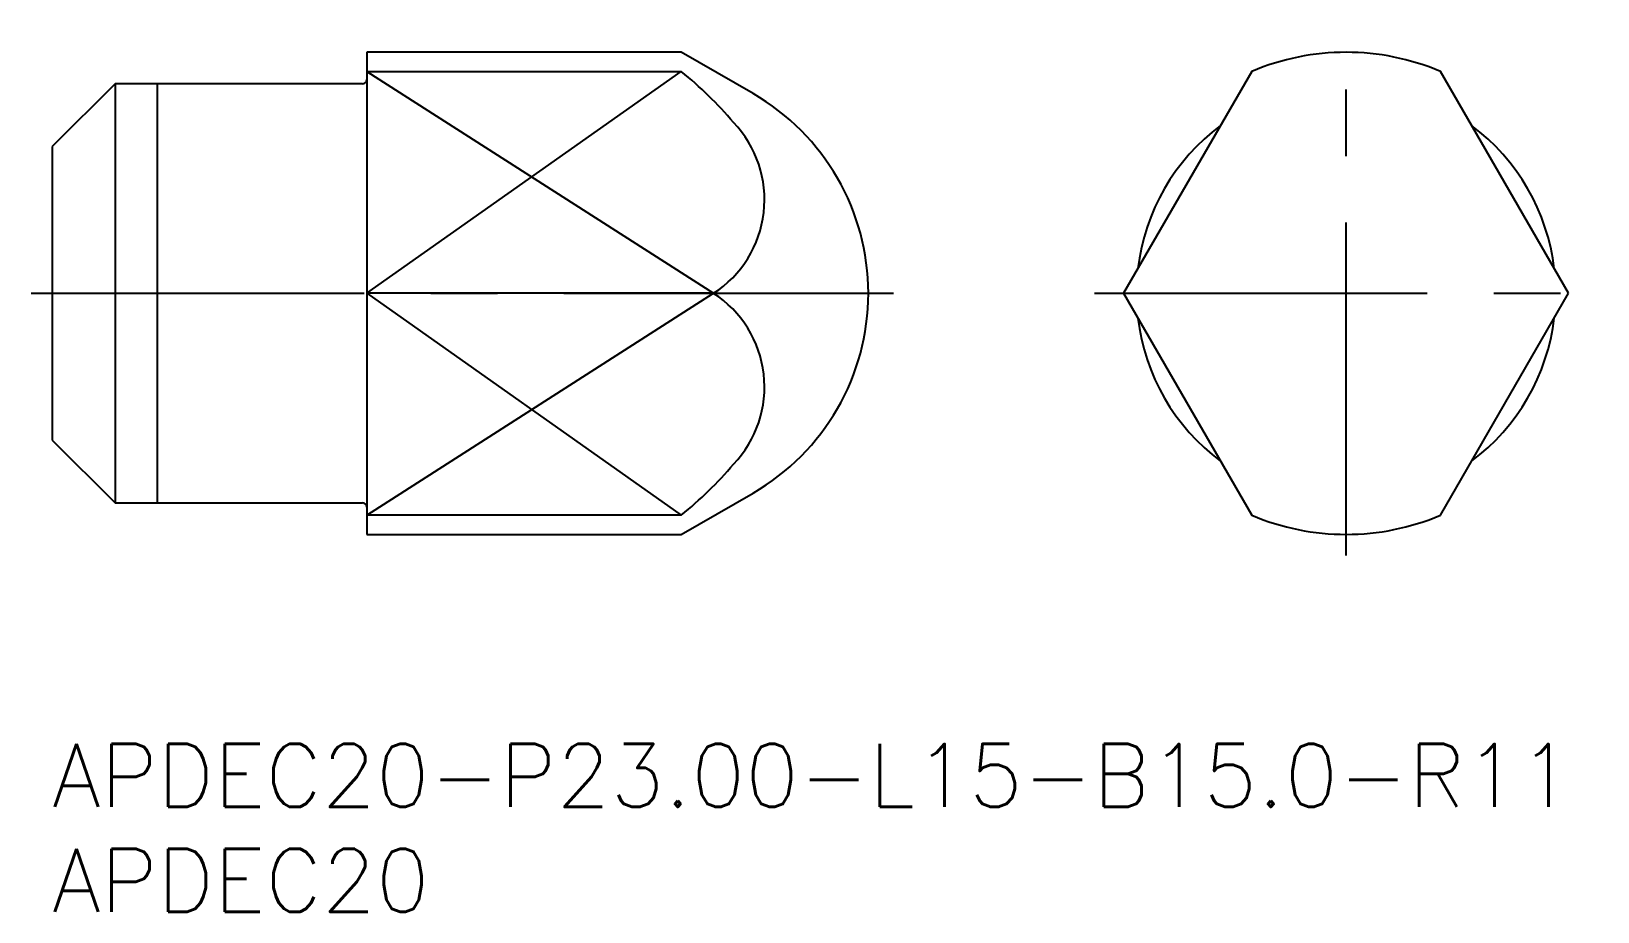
# Model space of a CAD drawing. Extents: x -1 to 73.7, y -8 to 34.
import ezdxf

# ---------------------------------------------------------------- set-up
doc = ezdxf.new("R2010")
doc.units = 0
doc.header["$LTSCALE"] = 0.5
doc.linetypes.add('CENTER', pattern=[50.8, 31.75, -6.35, 6.35, -6.35])
for name, color, linetype in [('MSM_CENTER', 1, 'CENTER'), ('MSM_CONTINUOUS', 7, 'CONTINUOUS'), ('MSM_NARROW', 5, 'CONTINUOUS'), ('MSM_PART_NUMBER', 7, 'CONTINUOUS')]:
    doc.layers.add(name, color=color, linetype=linetype)
doc.styles.get("Standard").update_dxf_attribs({"font": 'txt.shx', "height": 1, "bigfont": 'bigfont.shx'})

# ---------------------------------------------------------------- blocks, each defined once
blk = doc.blocks.new('*U14')
at = {"layer": 'MSM_PART_NUMBER'}
blk.add_text('APDEC20-P23.00-L15-B15.0-R11', height=3, dxfattribs=at).set_placement((0, -3))
blk = doc.blocks.new('*U15')
at = {"layer": 'MSM_PART_NUMBER'}
blk.add_text('APDEC20', height=3, dxfattribs=at).set_placement((0, -8))

msp = doc.modelspace()

# ---------------------------------------------------------------- linework, layer by layer
at = {"layer": 'MSM_CENTER'}
for p, q in [((61.703, 9), (61.703, 34)), ((-1, 21.5), (40.125, 21.5)), ((49.703, 21.5), (73.703, 21.5))]:
    msp.add_line(p, q, dxfattribs=at)
at = {"layer": 'MSM_CONTINUOUS'}
for p, q in [((30, 33), (15, 33)), ((15, 33), (15, 10)), ((33.419, 31.026), (30, 33)), ((3, 31.5), (0, 28.5)), ((14.8, 31.5), (3, 31.5)), ((3, 31.5), (3, 11.5)), ((15, 32.083), (29.999, 32.083)), ((57.203, 32.083), (51.092, 21.5)), ((72.313, 21.5), (66.203, 32.083)), ((0, 28.5), (0, 14.5)), ((31.541, 21.5), (15, 21.5)), ((51.092, 21.5), (57.203, 10.917)), ((66.203, 10.917), (72.313, 21.5)), ((0, 14.5), (3, 11.5)), ((30, 10), (33.419, 11.974)), ((3, 11.5), (14.8, 11.5)), ((29.999, 10.917), (15, 10.917)), ((15, 10), (30, 10))]:
    msp.add_line(p, q, dxfattribs=at)
for centre, radius, start, end in [((61.703, 21.5), 11.5, 66.96432, 113.03568), ((14.8, 31.7), 0.2, 270, 0), ((18.432, 17.765), 18.406, 40.2104, 51.06637), ((27.919, 21.5), 11, 300, 60), ((28.644, 25.966), 5.323, 302.97499, 43.76745), ((61.703, 21.5), 10, 126.76023, 173.23977), ((61.703, 21.5), 10, 6.76023, 53.23977), ((28.644, 17.034), 5.323, 316.23255, 57.02501), ((61.703, 21.5), 10, 186.76023, 233.23977), ((61.703, 21.5), 10, 306.76023, 353.23977), ((18.432, 25.235), 18.406, 308.93363, 319.7896), ((14.8, 11.3), 0.2, 0, 90), ((61.703, 21.5), 11.5, 246.96432, 293.03568)]:
    msp.add_arc(centre, radius, start, end, dxfattribs=at)
at = {"layer": 'MSM_NARROW'}
for p, q in [((5, 31.5), (5, 11.5)), ((15, 32.083), (31.541, 21.5)), ((15, 21.5), (29.999, 32.083)), ((15, 10.917), (31.541, 21.5)), ((15, 21.5), (29.999, 10.917))]:
    msp.add_line(p, q, dxfattribs=at)

# ---------------------------------------------------------------- block references
at = {"layer": 'MSM_CONTINUOUS'}
for name in ['*U14', '*U15']:
    msp.add_blockref(name, (0, 0), dxfattribs=at)

doc.saveas('drawing.dxf')
